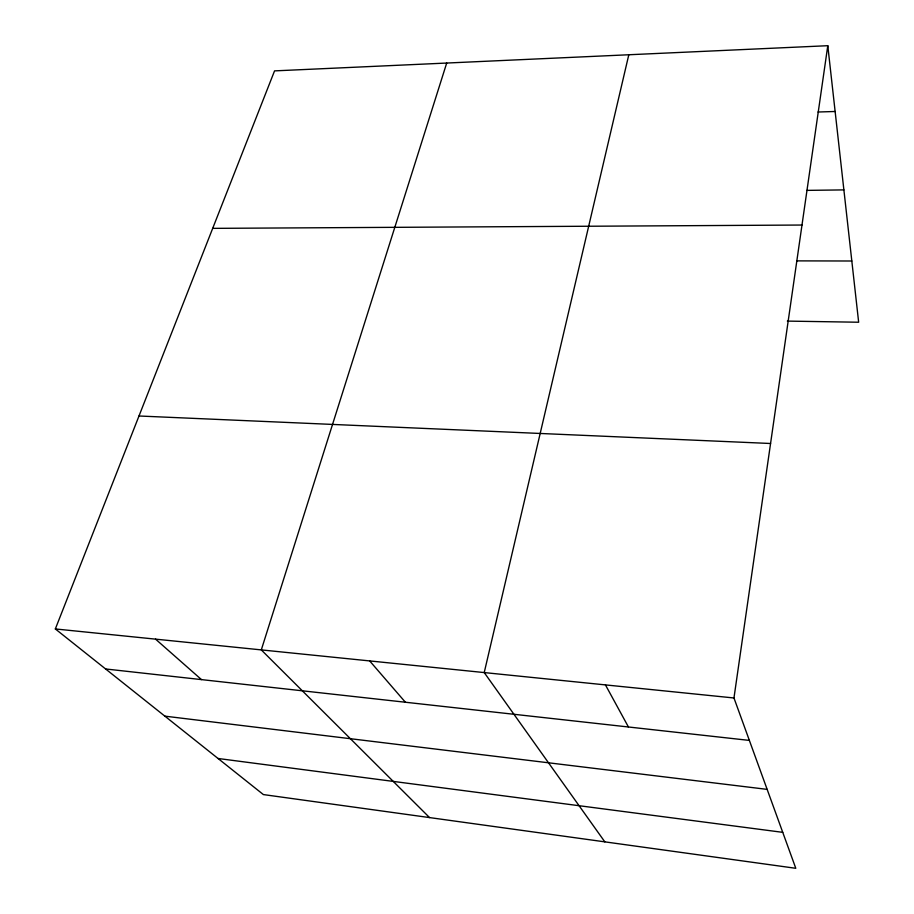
<?xml version="1.0" encoding="UTF-8"?>
<svg xmlns="http://www.w3.org/2000/svg" width="914" height="914" viewBox="0 0 914 914"><rect width="100%" height="100%" fill="white"/><g stroke="black" fill="none" stroke-linecap="round" stroke-linejoin="round"><path stroke-width="1.37" d="M733.965 697.976L827.787 45.7L274.554 70.881L55.343 628.946L263.381 794.574L795.797 868.3L733.965 697.976L55.343 628.946M628.809 54.76L484.226 672.567L604.828 841.851M446.706 63.043L261.301 649.9L429.546 817.584M818.03 112.011L835.133 111.485M806.856 190.386L843.885 189.895M212.688 228.363L801.989 225.038M796.928 260.878L851.814 261.004M787.354 321.1L858.657 322.231L827.787 45.7M138.997 415.996L770.571 443.496M105.613 668.968L749.366 740.409M164.886 716.153L767.143 789.376M218.058 758.483L782.738 832.346M155.551 639.137L201.48 679.605M369.679 660.925L405.393 702.238M605.445 684.906L628.432 726.984"/></g></svg>
